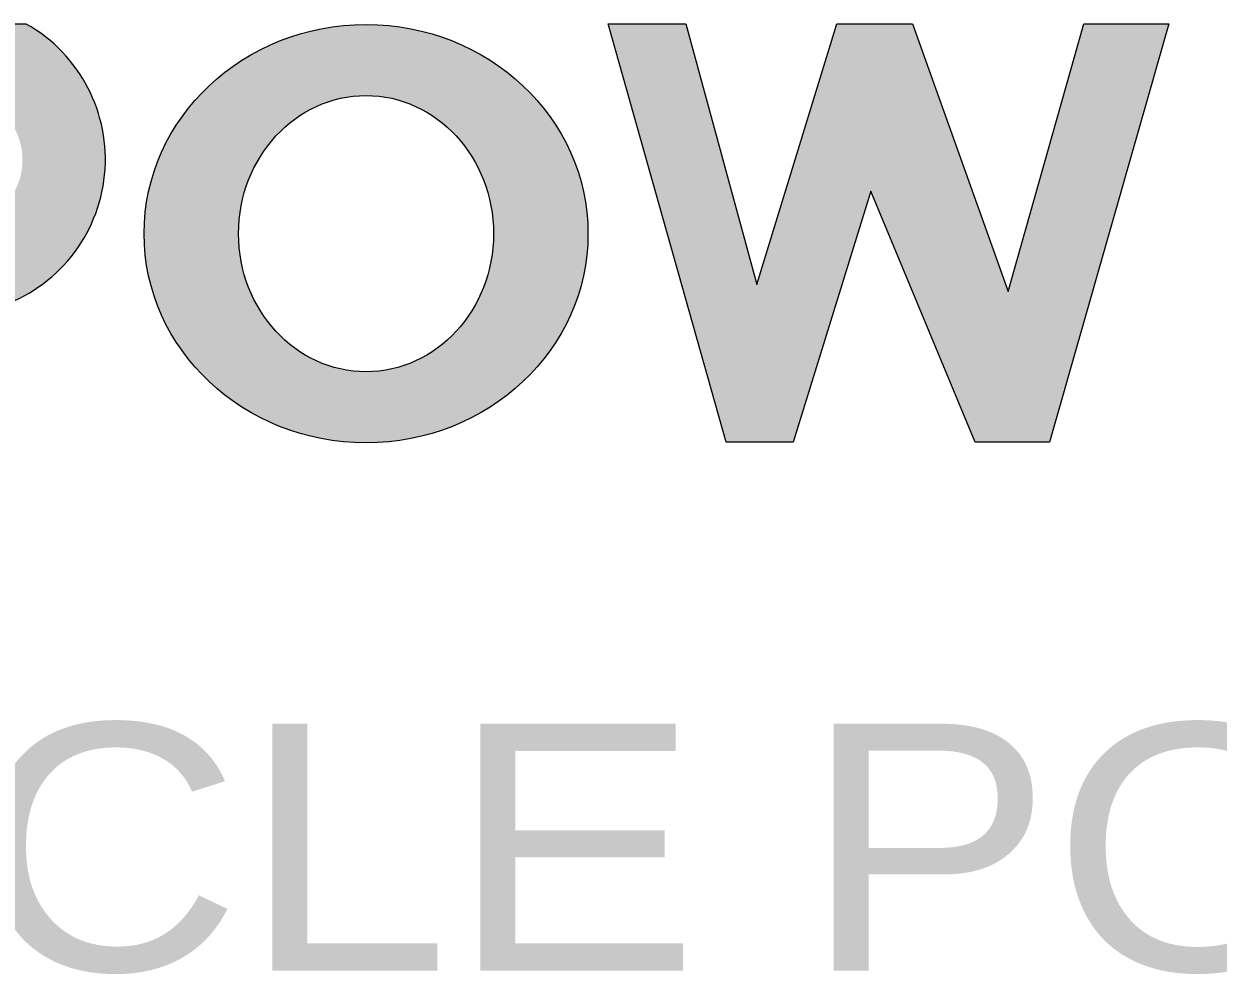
# Model space of a CAD drawing. Header units: inches. Extents: x 0 to 841, y 0 to 594.
# Drawn here: x 767.24 to 780.31, y 74.14 to 84.53 of the extents above; entities that cross this region are included whole.
import ezdxf
from ezdxf.enums import TextEntityAlignment as Align

# ---------------------------------------------------------------- set-up
doc = ezdxf.new("R2010")
doc.units = ezdxf.units.IN
doc.header["$MEASUREMENT"] = 0
doc.layers.add('BG Border', color=7, linetype='Continuous')
doc.styles.add('Arial', font='arial.ttf')

msp = doc.modelspace()

# ---------------------------------------------------------------- hatches: boundary and pattern name
at = {"layer": 'BG Border', "linetype": 'ByBlock', "true_color": 0x004c8c}
h = msp.add_hatch(color=154, dxfattribs=at)
edge = h.paths.add_edge_path()
edge.add_arc((766.429, 83.049), 1.699, 287.9825, 420.6078)
edge.add_line((767.263, 84.529), (764.92, 84.529))
edge.add_line((764.92, 84.529), (764.92, 79.953))
edge.add_line((764.92, 79.953), (765.825, 79.953))
edge.add_line((765.825, 79.953), (765.825, 81.433))
edge.add_line((765.825, 81.433), (766.954, 81.433))
edge = h.paths.add_edge_path(flags=0)
edge.add_arc((766.491, 83.043), 0.73, -68.4017, 68.4017, ccw=False)
edge.add_line((766.76, 82.364), (765.825, 82.364))
edge.add_line((765.825, 82.364), (765.825, 83.722))
edge.add_line((765.825, 83.722), (766.76, 83.722))
h = msp.add_hatch(color=154, dxfattribs=at)
edge = h.paths.add_edge_path()
edge.add_ellipse((770.981, 82.236), major_axis=(-2.429, 0), ratio=0.942035, start_angle=0, end_angle=360)
edge = h.paths.add_edge_path(flags=0)
edge.add_ellipse((770.981, 82.236), major_axis=(0, -1.511), ratio=0.923223, start_angle=0, end_angle=360)
msp.add_hatch(color=154, dxfattribs=at).paths.add_polyline_path([(774.921, 79.954), (773.629, 84.53), (774.482, 84.53), (775.257, 81.679), (776.135, 84.53), (776.962, 84.53), (778.009, 81.602), (778.837, 84.53), (779.766, 84.53), (778.461, 79.954), (777.647, 79.954), (776.504, 82.7), (775.657, 79.954)])

# ---------------------------------------------------------------- linework, layer by layer
at = {"layer": 'BG Border', "color": 7, "linetype": 'Continuous', "lineweight": 0}
msp.add_lwpolyline([(766.954, 81.433, 0.653294), (767.263, 84.529), (764.92, 84.529), (764.92, 79.953), (765.825, 79.953), (765.825, 81.433)], format="xyb", close=True, dxfattribs=at)
msp.add_lwpolyline([(774.921, 79.954), (773.629, 84.53), (774.482, 84.53), (775.257, 81.679), (776.135, 84.53), (776.962, 84.53), (778.009, 81.602), (778.837, 84.53), (779.766, 84.53), (778.461, 79.954), (777.647, 79.954), (776.504, 82.7), (775.657, 79.954)], close=True, dxfattribs=at)
for major_axis, ratio in [((-2.429, 0), 0.942035), ((0, -1.511), 0.923223)]:
    msp.add_ellipse((770.981, 82.236), major_axis=major_axis, ratio=ratio, dxfattribs=at)

# ---------------------------------------------------------------- texts
at = {"layer": 'BG Border', "color": 7, "style": 'Arial', "width": 1.085385}
msp.add_text('BORYEONG NEW COMBINED CYCLE POWER PLANT UNIT #1', height=2.7, dxfattribs=at).set_placement((762.118, 75.525), align=Align.MIDDLE_CENTER)

doc.saveas('drawing.dxf')
